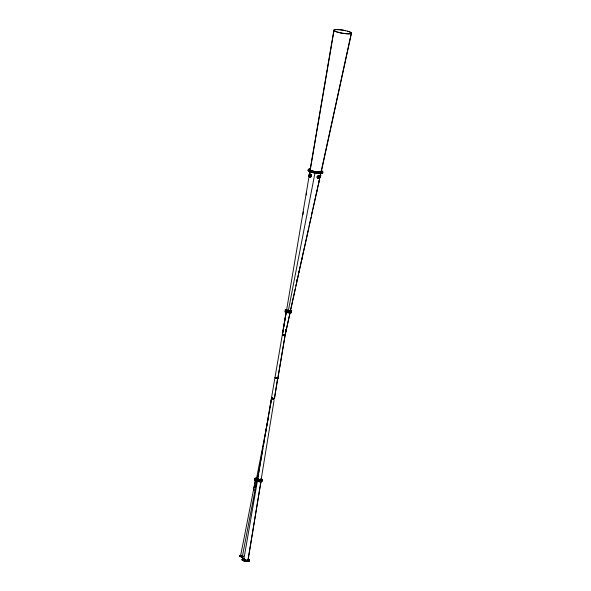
<?xml version="1.0" encoding="UTF-8"?>
<svg xmlns="http://www.w3.org/2000/svg" width="591" height="591" viewBox="0 0 591 591"><rect width="100%" height="100%" fill="white"/><g stroke="black" fill="none" stroke-linecap="round" stroke-linejoin="round"><path stroke-width="0.89" d="M302.141 258.141L301.72 259.575L304.513 247.452L304.328 248.353M317.145 176.864C316.813 178.851 319.465 178.216 319.17 176.546C319.31 174.33 315.579 177.019 318.069 177.226A1.345 0.975 -69.5 0 0 319.391 178.364A1.345 0.975 -69.5 0 0 319.768 176.111A1.345 0.975 -69.5 0 0 318.069 177.226M306.271 194.978L306.448 192.592M309.92 175.261C310.896 180.514 313.658 171.671 308.953 175.268M284.98 335.311L284.626 334.846M285.808 330.295L285.512 332.504L285.652 331.595M286.014 329.357L285.741 331.374L286.074 329.246M285.763 330.886L285.97 329.483M312.971 208.549L313.127 207.53M307.675 232.573L308.074 230.726M271.934 398.29L271.653 397.994L270.065 407.687M261.325 478.511L274.047 400.55M247.895 560.6L261.023 481.355M260.934 481.384L247.984 560.615A2.201 0.384 9.6 0 0 247.91 560.467M284.744 334.861C285.963 335.895 281.737 334.624 282.816 334.292M290.07 312.838L285.217 334.824L282.816 334.639L282.402 334.417L286.251 311.376M243.965 558.768A3.805 0.672 9.6 0 0 242.391 558.857L242.088 560.046A3.768 0.665 9.6 0 0 246.875 561.376A3.768 0.665 9.6 0 0 249.129 560.807A3.805 0.672 9.6 0 1 246.949 561.354A3.805 0.672 9.6 0 1 242.088 560.046L242.391 558.857A3.768 0.665 9.6 0 1 243.906 558.739M255.733 479.035L256.206 478.503M308.11 170.555L308.31 169.373M308.687 170.725L308.938 169.521L309.344 169.558M285.756 310.777L285.874 309.824M255.844 478.149A3.805 0.672 9.6 0 0 257.528 479.545L257.233 481.318L258.725 481.584A3.805 0.672 9.6 0 0 261.348 480.948M286.842 310.467L286.369 310.6L286.583 310.26A2.327 0.406 9.6 0 1 287.137 309.854M286.34 311.383L257.513 479.353M286.458 310.873L310.016 170.688M269.489 411.063L269.777 409.378M258.496 481.539L259.021 479.811L257.728 479.545A3.768 0.665 9.6 0 1 254.95 478.599A3.768 0.665 9.6 0 1 256.154 478.126L256.213 478.185M290.912 312.292A3.361 0.591 9.6 0 1 288.637 312.853L287.196 312.595L287.499 310.829A3.361 0.591 9.6 0 1 285.165 309.928A3.361 0.591 9.6 0 1 286.938 309.625M283.17 335.141L283.702 334.846M311.62 172.21L311.878 171.08M288.637 312.853L288.94 311.08A3.361 0.591 9.6 0 0 291.688 311.08A3.361 0.591 9.6 0 0 290.44 310.245M285.608 332.208L274.364 398.644M277.615 378.27L274.512 398.282C274.017 398.94 271.409 398.038 272.141 397.839M276.152 378.203L275.118 377.59L277.94 378.092L285.106 335.385L284.507 334.934M316.82 173.274C317.108 173.99 317.035 171.7 317.241 172.136M322.058 171.863L322.354 171.878M333.9 30.141L310.083 169.979A5.74 1.012 9.6 0 0 316.687 171.878A5.74 1.012 9.6 0 0 321.216 171.42M332.364 40.136L310.26 169.876M332.674 38.326L334.07 30.171M257.425 480.764L243.743 559.869A2.113 0.369 9.6 0 0 243.81 560.009M257.602 479.367L262.965 448.525M263.276 446.707L263.593 444.897M265.027 436.38L271.528 398.836M263.726 444.137L264.258 441.108M262.278 451.938L262.589 450.246M301.809 259.279L290.794 309.396M312.587 211.053L312.225 212.361L319.502 179.664M295.877 285.992L298.64 273.5M288.223 311.294L314.929 173.148M240.02 555.54L239.71 556.286L240.759 556.685M239.953 555.341L240.278 556.146M240.914 556.227L241.379 556.308L240.53 556.109L255.519 479.818L253.546 489.636M242.731 556.508C244.194 557.416 239.51 557.099 240.426 555.658M242.783 556.877L242.775 556.116L241.446 555.976L241.313 556.84L239.939 556.301M256.383 479.249L268.573 416.618M241.837 556.907C241.438 555.474 243.824 557.409 242.871 555.946M256.738 480.971L255.401 487.834L254.485 487.538M255.349 487.863L256.812 480.985M255.098 489.895L242.376 556.53L242.746 556.707L242.236 556.042M312.432 211.593L311.391 215.722M299.186 270.841L298.832 272.614L303.382 252.017M304.468 247.082L303.538 251.33M313.518 206.119L318.143 185.168M297.258 279.284L296.933 280.821L297.532 278.516M312.72 209.65L311.575 214.902M321.12 171.671L351.29 33.222A8.754 1.544 9.6 0 0 338.953 29.676A8.754 1.544 9.6 0 0 337.801 32.187A8.754 1.544 9.6 0 0 351.29 33.222M321.297 171.7L351.468 33.251M289.789 313.703L285.165 334.831L284.153 334.912M295.197 289.073L292.892 299.563M310.763 218.611L311.036 217.377M319.399 179.494L318.32 184.355M307.49 233.43L304.661 246.24M292.752 300.184L290.476 310.423M308.207 230.195L308.716 227.882M310.489 219.845L308.99 226.383M311.509 215.781L304.454 247.747M319.28 180.499L318.904 182.124L319.177 180.972M302.917 214.747L303.493 211.467M317.123 190.413L316.931 191.159M315.025 171.892L315.166 171.767A6.39 1.123 9.6 0 0 321.327 171.131M283.015 335.001L282.402 334.861L282.949 334.543M240.33 555.584L240.833 555.474M241.217 556.803L240.234 556.33M241.527 556.508L242.059 556.308M242.709 556.065L242.037 555.68M241.955 556.375L242.738 556.766L241.35 556.722L242.716 556.825L242.376 556.545M241.047 555.348C236.932 555.097 244.718 557.239 242.835 555.769M243.189 556.936L242.207 556.36M319.443 176.332L318.859 176.997L317.928 176.244M319.391 176.775L318.675 177.034L318.054 176.391M282.52 334.912C282.638 334.203 282.225 334.728 282.793 335.023M284.108 335.304L285.172 335.149L282.683 334.58M308.871 169.432L309.019 169.454M309.433 169.321L309.189 169.203M309.219 169.787L308.967 169.676M309.47 171.53L309.662 171.612M312.624 172.535L313.112 172.594M314.671 171.671L314.198 171.634M314.006 172.823L314.124 172.794M318.763 172.276L318.283 172.173L318.756 172.262M321.585 171.006L321.179 170.88L321.607 170.991M321.312 172.18L321.785 172.217M322.265 171.523L322.531 171.597M322.324 172.084L322.051 171.988M322.184 173L322.102 172.993M310.792 171.944L310.689 171.974M319.303 173.451L319.775 173.547L319.273 173.459M320.773 173.51L320.603 173.459M286.369 310.6L286.938 310.467L286.495 310.585M315.417 173.045L315.764 173.104M321.896 171.301L322.021 171.235M321.755 172.232L321.563 172.232M322.317 173.037L322.014 173M286.332 311.73L282.446 334.691L284.589 335.223M284.766 335.267L282.395 334.772L282.956 334.676M282.38 334.986L282.727 334.801M284.692 334.986L285.128 335.208L284.567 335.26M284.988 335.452L285.025 335.067M275.118 377.59L275.539 377.479M276.632 378.284L277.888 378.247M277.785 378.329L277.305 377.922L277.652 378.055M277.873 378.476L277.061 378.572M261 481.51L258.666 481.436M255.334 490.05L253.576 489.813M242.325 556.493L240.751 556.308M242.317 556.552L242.812 556.375L242.325 556.101M242.605 556.707L240.773 556.463M315.121 171.915L315.195 171.759A6.39 1.123 9.6 0 1 310.43 169.203M314.198 171.619L314.656 171.708M321.733 171.25L322.191 171.324L321.755 171.279M285.135 335.163L284.692 335.245M284.345 335.333L282.624 334.683M255.452 478.481L255.238 478.488M257.329 478.296L257.188 478.296M256.125 478.998L255.667 478.909L256.051 478.954M257.528 479.545L257.927 479.633M255.142 480.32L254.795 480.224M259.028 479.678L258.873 479.729A3.768 0.665 9.6 0 0 262.005 479.848A3.768 0.665 9.6 0 0 261.385 479.05L261.133 479.138M261.074 479.079L261.407 479.116M255.364 480.734L255.43 480.764M257.779 480.439L257.388 480.402A3.805 0.672 9.6 0 1 254.987 479.079M260.779 479.811L260.86 479.87M261.946 479.404L261.562 479.36M261.569 479.818L261.769 479.781M256.184 481.015L256.265 481.008M262.072 479.656L261.82 479.574M258.599 480.616L257.373 480.468A3.805 0.672 9.6 0 1 254.98 479.146M257.587 481.34L257.292 481.318A3.805 0.672 9.6 0 1 254.832 480.003M258.385 481.48L258.503 481.517M259.538 481.584L259.767 481.606M260.83 481.702L259.309 481.547M261.458 481.392L261.436 481.443M261.207 481.613L261.362 481.591M260.823 481.717L260.424 481.643M242.953 558.931L243.1 558.916M243.352 558.783L243.418 558.842M242.761 559.101L242.554 558.997M242.901 559.315L242.591 559.293M243.086 559.559L243.366 559.603M242.258 559.921L242.65 560.002A3.14 0.554 9.6 0 0 243.256 560.394L243.049 560.49M243.913 559.84L244.149 559.884M242.487 560.209L242.524 560.135M243.728 560.711L243.802 560.756M246.41 560.327L246.107 560.298M249.04 560.024L249.313 560.032M244.888 560.94L245.132 561.036M248.235 559.743A2.889 0.51 9.6 0 1 247.437 560.349L247.43 560.401A2.201 0.384 9.6 0 1 244.97 560.142L245.147 560.12M248.346 560.482L248.456 560.482A2.889 0.51 9.6 0 0 248.19 560.009M249.033 560.172L249.151 560.253M248.811 560.394L249.092 560.431M247.186 561.361L247.215 561.28M248.589 561.251L248.715 561.295M242.775 556.412L242.074 556.545M318.084 178.319C322.782 173.857 313.237 176.354 318.845 178.6M309.44 169.314L309.27 169.225M311.487 172.18L311.671 172.306M322.258 172.099L322.125 172.107M286.975 310.223L286.583 310.26A2.327 0.406 9.6 0 0 289.575 310.955A2.327 0.406 9.6 0 0 290.536 310.57M290.004 312.632L287.034 312.299M282.365 334.964L285.01 335.429M275.177 377.915L275.857 377.9M272.133 397.699L272 398.135M274.409 398.578L272.732 398.445M258.127 478.732C256.405 479.205 262.079 480.254 260.993 479.242M261.089 480.099L260.151 480.099M240.692 555.843L240.175 555.924M286.605 310.482L286.982 310.526M240.53 556.109L239.717 556.345M240.367 555.762L241.446 555.976M240.677 555.88L240.264 555.983M242.583 556.456L241.734 556.33M309.581 176.96L311.317 176.598L311.206 174.559A1.374 0.835 73.5 0 0 310.401 174.212L309.721 175.763L310.319 176.968M285.889 310.216L285.889 310.216A2.674 0.473 9.6 0 0 286.037 310.534M309.854 169.166L309.736 169.085M310.039 170.407L309.869 170.385M284.33 335.444L284.736 335.459M275.495 377.671L275.894 377.671M275.465 377.915L275.864 377.922M277.475 378.572L275.317 378.188M274.135 398.4L273.264 398.312M273.692 398.659L274.128 398.607M273.544 399.346L273.995 399.383M241.276 556.692L242.908 556.678M310.696 170.659L310.844 170.659M240.515 555.747L240.892 555.769M240.626 556.101L242.118 556.308M242.266 556.781L242.029 556.463M246.144 561.243L246.078 561.214M248.25 561.406L248.117 561.391M309.145 171.301L309.307 171.235M289.287 311.184L286.775 310.659M273.227 398.526L273.714 398.593M273.589 399.368L272.148 399.117M259.552 480.032L260.188 480.121M259.338 481.392L260.853 481.377M315.801 171.841L315.853 171.937M240.84 555.932L239.702 555.451M240.419 556.412L241.867 556.848M283.636 335.237L284.131 335.223M257.417 481.347L257.484 481.355A3.768 0.665 9.6 0 1 255.083 479.995M318.32 173.459L318.246 173.444M241.372 556.33L241.83 556.412M287.499 310.829L288.94 311.08M276.669 378.114L275.384 377.804M276.152 378.196L276.64 378.292M272.776 398.253L273.264 398.334M245.501 561.118L245.479 561.11A3.147 0.554 9.6 0 1 242.665 560.046M283.65 335.134L282.956 335.001M241.52 556.493L240.929 556.353M241.098 556.648L241.512 556.729M256.605 479.242L256.56 479.235M256.368 480.143L256.701 480.136M310.378 169.056L310.393 169.041A6.538 1.152 9.6 0 0 315.143 171.73L315.195 171.759A6.538 1.152 9.6 0 0 321.46 171.095M287.876 311.228L286.738 310.903M272.34 398.12L272.783 398.223M272.747 398.437L271.919 398.216M272.274 398.371L272.732 398.519M256.679 478.57L257.203 478.784L255.814 478.54M254.957 487.619L255.475 487.848M287.071 311.021L287.64 311.161M282.786 334.942L283.178 335.134M241.874 556.02L242.413 556.109M284.5 334.846L284.906 334.964M277.319 377.738L277.94 378.092M274.239 398.208L274.475 398.482M273.877 398.245L274.254 398.371M271.786 398.991L272.192 399.11M241.941 556.271L242.502 556.5M284.722 334.89L284.825 334.957M247.437 560.349A2.889 0.51 9.6 0 1 243.418 559.507L243.137 559.559A2.889 0.51 9.6 0 0 243.551 559.854M274.261 398.075L274.527 398.541M310.083 169.979L310.009 169.698A5.74 1.012 9.6 0 1 310.312 169.491M347.663 31.19A8.931 1.574 9.6 0 1 347.161 33.798A8.931 1.574 9.6 0 1 333.915 30.422A8.931 1.574 9.6 0 1 345.609 30.673M320.174 172.003A5.563 0.983 9.6 0 1 313.164 171.183A5.563 0.983 9.6 0 1 310.474 169.528M248.486 561.184A3.029 0.532 9.6 0 1 247.06 561.221M242.79 559.995A3.029 0.532 9.6 0 0 245.029 560.925A3.14 0.554 9.6 0 1 244.024 560.66M245.612 560.844A2.113 0.369 9.6 0 1 244.312 560.527M248.597 561.169A3.14 0.554 9.6 0 1 247.112 561.206M247.622 559.758A3.147 0.554 9.6 0 1 248.693 560.623M244.113 560.113A3.147 0.554 9.6 0 0 246.174 560.541A2.889 0.51 9.6 0 1 244.26 560.098M243.344 559.847A3.147 0.554 9.6 0 1 242.879 559.596A3.805 0.672 9.6 0 0 242.244 559.707M242.775 559.389A3.147 0.554 9.6 0 1 244.526 559.212M247.828 560.083A2.201 0.384 9.6 0 1 247.422 560.46M244.349 559.965A2.201 0.384 9.6 0 1 243.765 559.492M244.637 560.357A2.113 0.369 9.6 0 0 245.657 560.586A2.201 0.384 9.6 0 1 244.918 560.445M243.728 560.002A2.201 0.384 9.6 0 1 243.714 559.795M243.418 559.507A2.889 0.51 9.6 0 1 244.681 558.997M243.027 559.433A2.889 0.51 9.6 0 1 244.637 559.271M242.229 559.766A3.768 0.665 9.6 0 1 242.798 559.662M248.774 561.177A3.147 0.554 9.6 0 1 246.624 561.228M242.236 559.197A3.805 0.672 9.6 0 0 247.651 560.549A3.805 0.672 9.6 0 0 248.619 559.633A3.768 0.665 9.6 0 1 247.599 560.504A3.768 0.665 9.6 0 1 242.251 559.138M262.123 480.498A3.768 0.665 9.6 0 1 258.688 480.668L258.873 480.734A3.805 0.672 9.6 0 0 262.145 480.646M257.573 480.468A3.768 0.665 9.6 0 1 254.795 479.205M261.687 481.17A3.768 0.665 9.6 0 1 258.533 481.584M262.16 480.579A3.805 0.672 9.6 0 1 258.88 480.668M260.742 478.865A3.805 0.672 9.6 0 1 262.197 479.826A3.805 0.672 9.6 0 1 259.021 479.811M256.871 478.178A3.805 0.672 9.6 0 1 258.097 478.311M311.221 171.235A5.548 0.975 9.6 0 1 310.415 170.843M317.382 173.148A5.725 1.005 9.6 0 1 315.808 172.956M314.205 172.668A5.725 1.005 9.6 0 1 312.698 172.321M322.169 172.446A7.432 1.308 9.6 0 1 315.262 173.17A7.432 1.308 9.6 0 1 308.849 170.215M322.287 171.855A7.454 1.315 9.6 0 1 315.86 172.661A7.454 1.315 9.6 0 1 308.554 169.728M321.984 171.021A7.432 1.308 9.6 0 1 319.923 172.424A7.432 1.308 9.6 0 1 310.149 170.629A7.432 1.308 9.6 0 1 310.268 168.871M288.216 311.154A2.674 0.473 9.6 0 1 286.576 310.755M290.262 310.674A2.674 0.473 9.6 0 1 291.038 311.095M289.036 311.213A2.327 0.406 9.6 0 1 286.812 310.748M286.347 310.556A2.327 0.406 9.6 0 1 287.086 310.157M290.484 310.873A2.327 0.406 9.6 0 1 290.639 311.176M291.06 311.435A3.361 0.591 9.6 0 1 288.785 311.996L287.344 311.745A3.361 0.591 9.6 0 1 285.276 310.593M320.411 174.707A1.345 0.886 -89.5 0 1 320.034 176.968M319.428 176.901A1.345 0.886 -89.5 0 1 318.911 175.815M320.315 174.508A1.411 0.931 -89.5 0 1 320.337 176.812A1.411 0.931 -89.5 0 1 318.896 176.066M309.662 173.584A1.345 0.975 -69.5 0 1 309.898 173.193M309.736 173.34A1.411 1.027 -69.5 0 1 310.031 172.978M287.196 312.595A3.361 0.591 9.6 0 1 285.135 311.442M309.573 170.068L309.078 169.994L309.514 170.053M313.333 171.397L312.838 171.324L313.289 171.36M319.982 172.321L319.487 172.247L319.938 172.284M321.002 172.313L320.507 172.24L320.95 172.276M317.012 172.055L317.463 172.114L317.012 172.055M319.576 178.29A1.411 1.027 -69.5 0 0 319.65 175.948A1.411 1.027 -69.5 0 0 317.995 177.463A1.411 1.027 -69.5 0 0 319.576 178.29M310.548 176.34A1.345 0.886 -89.5 0 0 309.883 174.256A1.345 0.886 -89.5 0 0 309.012 176.184A1.345 0.886 -89.5 0 0 310.548 176.34M310.482 176.569A1.411 0.931 -89.5 0 0 310.046 174.227A1.411 0.931 -89.5 0 0 308.916 175.985A1.411 0.931 -89.5 0 0 310.482 176.569"/></g></svg>
